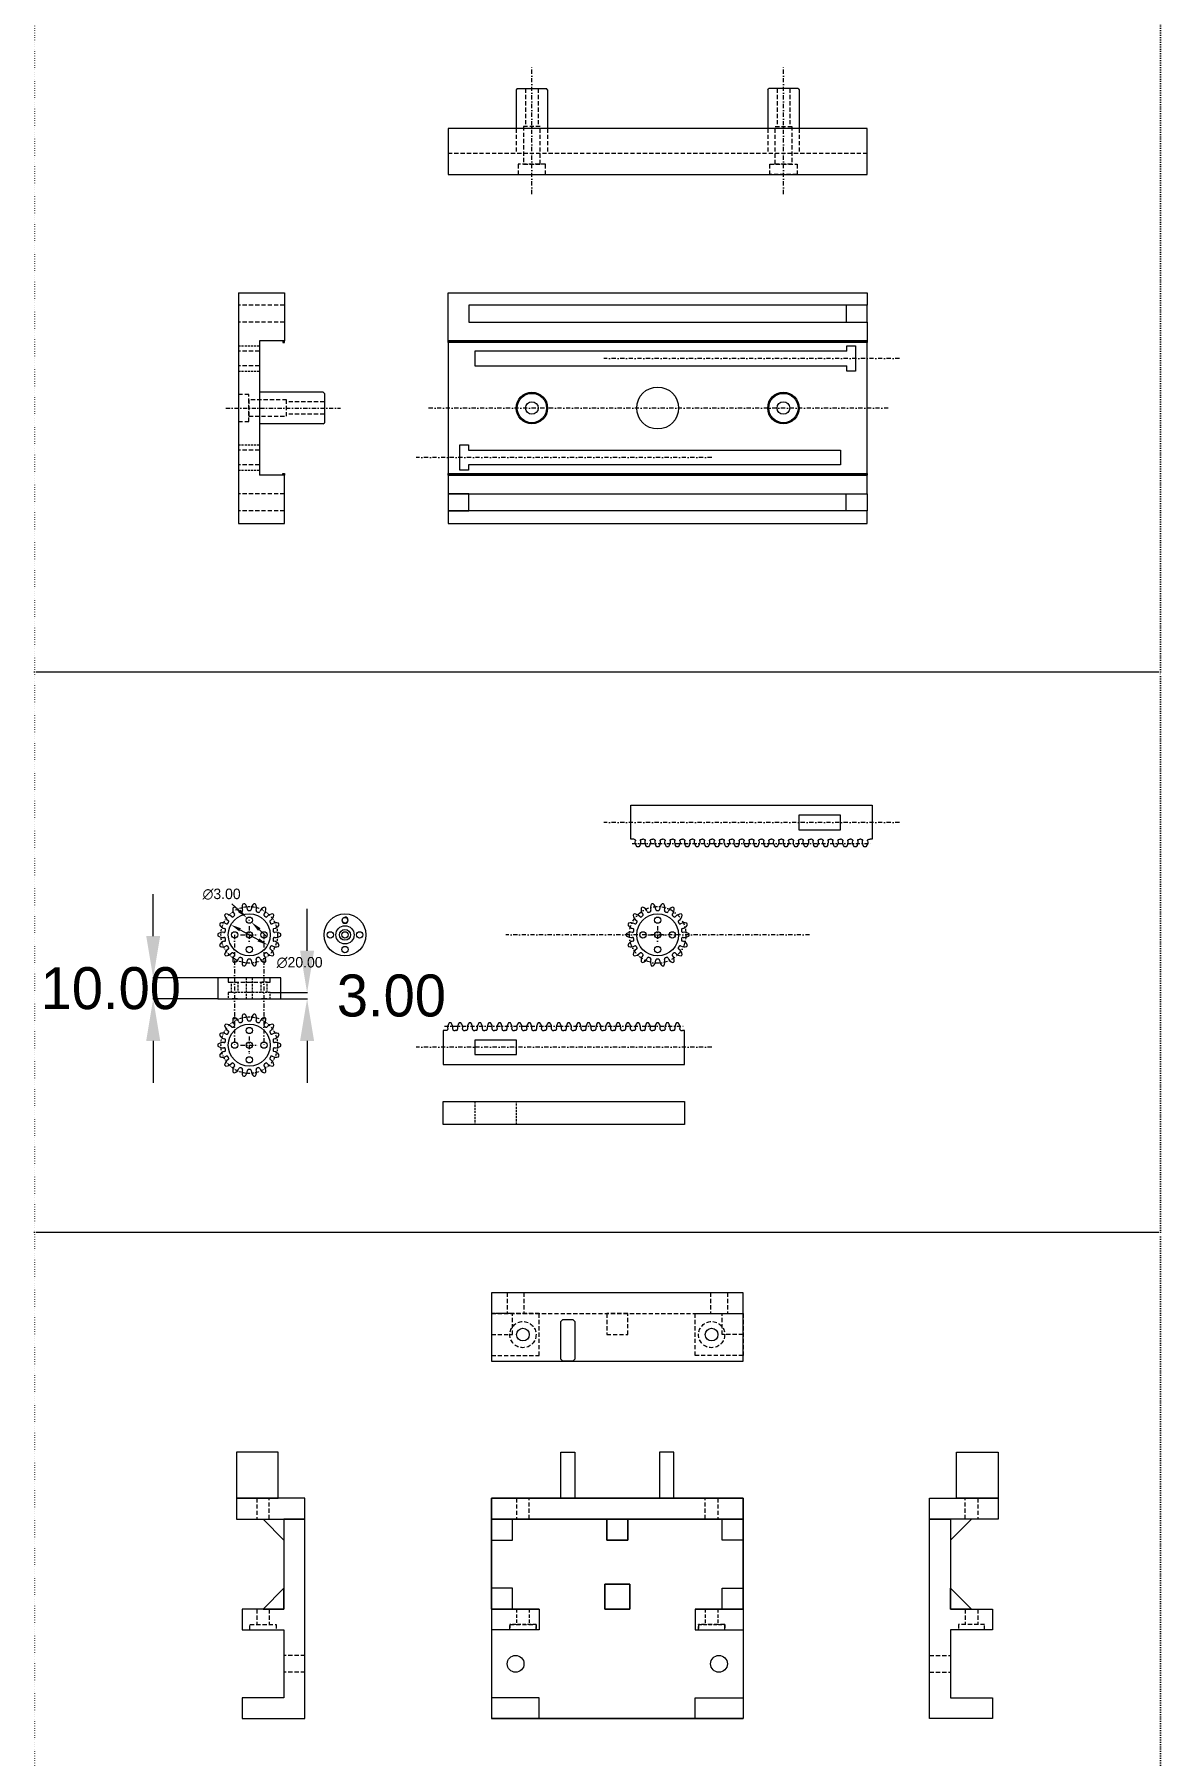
# Model space of a CAD drawing. Header units: millimetres. Extents: x -299 to 2153, y -1673 to 1111.
# Drawn here: x 1616 to 2153, y -442 to 379 of the extents above; entities that cross this region are included whole.
import ezdxf

# ---------------------------------------------------------------- set-up
doc = ezdxf.new("R2010")
doc.units = ezdxf.units.MM
doc.header["$MEASUREMENT"] = 0
for name, pattern in [('DASHDOT', [0.4, 0.2, -0.1, 0, -0.1]), ('DASHED', [0.3, 0.2, -0.1]), ('DOT', [0.1, 0, -0.1])]:
    doc.linetypes.add(name, pattern=pattern)
doc.layers.get('0').update_dxf_attribs({"linetype": 'CONTINUOUS'})
doc.layers.get('Defpoints').update_dxf_attribs({"linetype": 'CONTINUOUS'})
doc.dimstyles.new('ISO-25', dxfattribs={"dimtxt": 2.5, "dimasz": 2.5, "dimexe": 1.25, "dimexo": 0.625, "dimtad": 1, "dimdsep": 46, "dimtxsty": 'Standard', "dimcen": 2.5, "dimadec": 0, "dimazin": 0, "dimtfac": 1, "dimtmove": 0, "dimatfit": 3, "dimfxl": 1, "dimarcsym": 0})

# ---------------------------------------------------------------- blocks, each defined once
blk = doc.blocks.new('*U25')
at = {"color": 4, "linetype": 'ByBlock', "lineweight": 5}
for centre, radius, start, end in [((2.36, -0.5), 3.61, 140.42127, 189.59218), ((0, -13.2), 15, 88.38388, 91.61612), ((-2.36, -0.5), 3.61, 350.40782, 39.57873), ((-1.75, -1.2), 0.558, 278.29483, 9.59218), ((1.75, -1.2), 0.558, 170.40782, 261.70517)]:
    blk.add_arc(centre, radius, start, end, dxfattribs=at)
for points in [[(-1.67, -1.75), (-1.9, -1.78), (-2.13, -1.8), (-2.36, -1.8)], [(1.67, -1.75), (1.9, -1.78), (2.13, -1.8), (2.36, -1.8)]]:
    blk.add_open_spline(points, degree=3, dxfattribs=at)
blk = doc.blocks.new('*U26')
at = {"color": 0, "linetype": 'ByBlock', "lineweight": -2, "transparency": 16777216}
for p in [(0, 0), (4.7124, 0), (9.4248, 0), (14.1372, 0), (18.8496, 0), (23.562, 0), (28.2744, 0), (32.9868, 0), (37.6992, 0), (42.4116, 0), (47.124, 0), (51.8364, 0), (56.5488, 0), (61.2612, 0), (65.9736, 0), (70.686, 0), (75.3984, 0), (80.1108, 0), (84.8232, 0), (89.5356, 0), (94.248, 0), (98.9604, 0), (103.6728, 0), (108.3852, 0)]:
    blk.add_blockref('*U25', p, dxfattribs=at)
blk = doc.blocks.new('*U27')
at = {"linetype": 'ByBlock', "lineweight": 5}
for points in [[(1.72, 1.67), (1.72, 1.73), (1.73, 1.79), (1.74, 1.85), (1.75, 1.92), (1.76, 1.98), (1.78, 2.04), (1.79, 2.1), (1.8, 2.16), (1.81, 2.22), (1.82, 2.29), (1.83, 2.35)], [(1.83, -2.35), (1.82, -2.29), (1.81, -2.22), (1.8, -2.16), (1.79, -2.1), (1.78, -2.04), (1.76, -1.98), (1.75, -1.92), (1.74, -1.85), (1.73, -1.79), (1.72, -1.73), (1.72, -1.67)]]:
    blk.add_lwpolyline(points, dxfattribs=at)
for centre, radius, start, end in [((0.47, -2.36), 3.61, 80.40782, 129.57873), ((13.17, 0), 15, 178.38388, 181.61612), ((1.16, 1.75), 0.558, 260.40782, 351.70517), ((0.47, 2.36), 3.61, 230.42127, 279.59218), ((1.16, -1.75), 0.558, 8.29483, 99.59218)]:
    blk.add_arc(centre, radius, start, end, dxfattribs=at)
blk = doc.blocks.new('*U28')
at = {"color": 0, "linetype": 'ByBlock', "lineweight": -2, "transparency": 16777216}
for p, rotation in [((-179.24, 79.62), 299.9999999999995), ((-174.94, 81.19), 279.9999999999995), ((-170.37, 81.19), 259.9999999999995), ((-166.08, 79.62), 239.9999999999996), ((-185.03, 72.73), 339.9999999999994), ((-182.74, 76.69), 319.9999999999995), ((-162.57, 76.69), 219.9999999999997), ((-160.29, 72.73), 199.9999999999997), ((-185.03, 63.72), 19.99999999999995), ((-160.29, 63.72), 159.9999999999997), ((-159.49, 68.22), 180), ((-182.74, 59.76), 39.99999999999991), ((-179.24, 56.82), 59.99999999999987), ((-174.94, 55.26), 79.99999999999984), ((-170.37, 55.26), 99.9999999999998), ((-166.08, 56.82), 119.9999999999998), ((-162.57, 59.76), 139.9999999999998)]:
    blk.add_blockref('*U27', p, dxfattribs=dict(at, rotation=rotation))
blk.add_blockref('*U27', (-185.82, 68.22), dxfattribs=at)
blk = doc.blocks.new('*U29')
at = {"color": 4, "linetype": 'ByBlock', "lineweight": 5}
for centre, radius, start, end in [((2.36, -0.5), 3.61, 140.42127, 189.59218), ((0, -13.2), 15, 88.38388, 91.61612), ((-2.36, -0.5), 3.61, 350.40782, 39.57873), ((-1.75, -1.2), 0.558, 278.29483, 9.59218), ((1.75, -1.2), 0.558, 170.40782, 261.70517)]:
    blk.add_arc(centre, radius, start, end, dxfattribs=at)
for points in [[(-1.67, -1.75), (-1.9, -1.78), (-2.13, -1.8), (-2.36, -1.8)], [(1.67, -1.75), (1.9, -1.78), (2.13, -1.8), (2.36, -1.8)]]:
    blk.add_open_spline(points, degree=3, dxfattribs=at)
blk = doc.blocks.new('*U30')
at = {"color": 0, "linetype": 'ByBlock', "lineweight": -2, "transparency": 16777216}
for p in [(0, 0), (4.7124, 0), (9.4248, 0), (14.1372, 0), (18.8496, 0), (23.562, 0), (28.2744, 0), (32.9868, 0), (37.6992, 0), (42.4116, 0), (47.124, 0), (51.8364, 0), (56.5488, 0), (61.2612, 0), (65.9736, 0), (70.686, 0), (75.3984, 0), (80.1108, 0), (84.8232, 0), (89.5356, 0), (94.248, 0), (98.9604, 0), (103.6728, 0), (108.3852, 0)]:
    blk.add_blockref('*U29', p, dxfattribs=at)
blk = doc.blocks.new('*D33')
at = {"color": 5, "linetype": 'ByBlock', "lineweight": 5, "transparency": 16777216}
blk.add_line((1713.76, -48.36), (1722.52, -53.19), dxfattribs=at)
at = {"color": 5, "linetype": 'ByBlock', "transparency": 16777216}
for points in [[(1714.16, -47.63), (1713.35, -49.09), (1709.38, -45.95)], [(1722.92, -52.46), (1722.11, -53.92), (1726.9, -55.6)]]:
    blk.add_solid(points, dxfattribs=at)
at = {"layer": 'Defpoints', "color": 0, "linetype": 'ByBlock', "transparency": 16777216}
for p in [(1709.38, -45.95), (1726.9, -55.6)]:
    blk.add_point(p, dxfattribs=at)
at = {"color": 5, "linetype": 'ByBlock', "lineweight": 5, "transparency": 16777216, "insert": (1742.14, -63.99), "char_height": 5, "attachment_point": 5}
blk.add_mtext('\\A1;∅20.00', dxfattribs=at)
blk = doc.blocks.new('*D34')
at = {"color": 5, "linetype": 'ByBlock', "lineweight": 5, "transparency": 16777216}
for p, q in [((1713.39, -39.33), (1709.74, -35.91)), ((1718.05, -43.77), (1718.23, -43.77)), ((1718.14, -43.86), (1718.14, -43.68)), ((1722.88, -48.22), (1726.53, -51.64))]:
    blk.add_line(p, q, dxfattribs=at)
at = {"color": 5, "linetype": 'ByBlock', "transparency": 16777216}
for points in [[(1713.96, -38.72), (1712.82, -39.94), (1717.04, -42.75)], [(1723.45, -47.61), (1722.31, -48.83), (1719.23, -44.8)]]:
    blk.add_solid(points, dxfattribs=at)
at = {"layer": 'Defpoints', "color": 0, "linetype": 'ByBlock', "transparency": 16777216}
for p in [(1717.04, -42.75), (1719.23, -44.8)]:
    blk.add_point(p, dxfattribs=at)
at = {"color": 5, "linetype": 'ByBlock', "lineweight": 5, "transparency": 16777216, "insert": (1704.92, -31.39), "char_height": 5, "attachment_point": 5}
blk.add_mtext('\\A1;∅3.00', dxfattribs=at)
blk = doc.blocks.new('*U31')
at = {"linetype": 'ByBlock', "lineweight": 5}
for points in [[(1.72, 1.67), (1.72, 1.73), (1.73, 1.79), (1.74, 1.85), (1.75, 1.92), (1.76, 1.98), (1.78, 2.04), (1.79, 2.1), (1.8, 2.16), (1.81, 2.22), (1.82, 2.29), (1.83, 2.35)], [(1.83, -2.35), (1.82, -2.29), (1.81, -2.22), (1.8, -2.16), (1.79, -2.1), (1.78, -2.04), (1.76, -1.98), (1.75, -1.92), (1.74, -1.85), (1.73, -1.79), (1.72, -1.73), (1.72, -1.67)]]:
    blk.add_lwpolyline(points, dxfattribs=at)
for centre, radius, start, end in [((0.47, -2.36), 3.61, 80.40782, 129.57873), ((13.17, 0), 15, 178.38388, 181.61612), ((1.16, 1.75), 0.558, 260.40782, 351.70517), ((0.47, 2.36), 3.61, 230.42127, 279.59218), ((1.16, -1.75), 0.558, 8.29483, 99.59218)]:
    blk.add_arc(centre, radius, start, end, dxfattribs=at)
blk = doc.blocks.new('*U32')
at = {"color": 0, "linetype": 'ByBlock', "lineweight": -2, "transparency": 16777216}
for p, rotation in [((-179.24, 79.62), 299.9999999999995), ((-174.94, 81.19), 279.9999999999995), ((-170.37, 81.19), 259.9999999999995), ((-166.08, 79.62), 239.9999999999996), ((-185.03, 72.73), 339.9999999999994), ((-182.74, 76.69), 319.9999999999995), ((-162.57, 76.69), 219.9999999999997), ((-160.29, 72.73), 199.9999999999997), ((-185.03, 63.72), 19.99999999999995), ((-160.29, 63.72), 159.9999999999997), ((-159.49, 68.22), 180), ((-182.74, 59.76), 39.99999999999991), ((-179.24, 56.82), 59.99999999999987), ((-174.94, 55.26), 79.99999999999984), ((-170.37, 55.26), 99.9999999999998), ((-166.08, 56.82), 119.9999999999998), ((-162.57, 59.76), 139.9999999999998)]:
    blk.add_blockref('*U31', p, dxfattribs=dict(at, rotation=rotation))
blk.add_blockref('*U31', (-185.82, 68.22), dxfattribs=at)
blk = doc.blocks.new('*D40')
at = {"color": 5, "linetype": 'ByBlock', "lineweight": 5, "transparency": 16777216}
for p, q in [((1672.3, -51.33), (1672.3, -31.33)), ((1703.07, -71.33), (1672.12, -71.33)), ((1703.07, -81.33), (1672.12, -81.33)), ((1672.3, -101.33), (1672.3, -121.33))]:
    blk.add_line(p, q, dxfattribs=at)
at = {"color": 5, "linetype": 'ByBlock', "transparency": 16777216}
for points in [[(1668.96, -51.33), (1675.63, -51.33), (1672.3, -71.33)], [(1668.96, -101.33), (1675.63, -101.33), (1672.3, -81.33)]]:
    blk.add_solid(points, dxfattribs=at)
at = {"layer": 'Defpoints', "color": 0, "linetype": 'ByBlock', "transparency": 16777216}
for p in [(1703.14, -71.33), (1672.3, -81.33), (1703.14, -81.33)]:
    blk.add_point(p, dxfattribs=at)
at = {"color": 5, "linetype": 'ByBlock', "lineweight": 5, "transparency": 16777216, "insert": (1652.07, -76.33), "char_height": 20, "attachment_point": 5}
blk.add_mtext('\\A1;10.00', dxfattribs=at)
blk = doc.blocks.new('*D41')
at = {"color": 5, "linetype": 'ByBlock', "lineweight": 5, "transparency": 16777216}
for p, q in [((1745.71, -58.33), (1745.71, -38.33)), ((1728.2, -78.33), (1745.89, -78.33)), ((1728.2, -81.33), (1745.89, -81.33)), ((1745.71, -101.33), (1745.71, -121.33))]:
    blk.add_line(p, q, dxfattribs=at)
at = {"color": 5, "linetype": 'ByBlock', "transparency": 16777216}
for points in [[(1742.37, -58.33), (1749.04, -58.33), (1745.71, -78.33)], [(1742.37, -101.33), (1749.04, -101.33), (1745.71, -81.33)]]:
    blk.add_solid(points, dxfattribs=at)
at = {"layer": 'Defpoints', "color": 0, "linetype": 'ByBlock', "transparency": 16777216}
for p in [(1728.14, -78.33), (1728.14, -81.33), (1745.71, -81.33)]:
    blk.add_point(p, dxfattribs=at)
at = {"color": 5, "linetype": 'ByBlock', "lineweight": 5, "transparency": 16777216, "insert": (1785.93, -79.83), "char_height": 20, "attachment_point": 5}
blk.add_mtext('\\A1;3.00', dxfattribs=at)

msp = doc.modelspace()

# ---------------------------------------------------------------- linework, layer by layer
at = {"color": 1, "linetype": 'DASHDOT', "lineweight": 5, "ltscale": 10}
for p, q in [((1852.93354, 302.4881), (1852.93354, 363.09624)), ((1972.93354, 302.4881), (1972.93354, 363.09624)), ((2028.24693, 224.06551), (1887.23137, 224.06551)), ((1706.98601, 200.46551), (1761.64662, 200.46551)), ((2022.93354, 200.46558), (1802.93354, 200.46558)), ((1938.71133, 176.86564), (1797.69577, 176.86564)), ((2028.24693, 2.82621), (1887.23137, 2.82621)), ((1900.85182, -7.27373), (2014.59509, -7.27373)), ((1718.13638, -46.62688), (1718.13638, -54.92058)), ((1912.93354, -46.62688), (1912.93354, -54.92058)), ((1711.13638, -50.77373), (1711.13638, -103.37716)), ((1713.98953, -50.77373), (1722.28323, -50.77373)), ((1725.13638, -50.77373), (1725.13638, -103.37716)), ((1985.40535, -50.77373), (1840.46173, -50.77373)), ((1908.78669, -50.77373), (1917.08039, -50.77373)), ((1811.31622, -94.27373), (1925.05949, -94.27373)), ((1713.98953, -103.37716), (1722.28323, -103.37716)), ((1718.13638, -99.23031), (1718.13638, -107.52401)), ((1938.71133, -104.37366), (1797.69577, -104.37366))]:
    msp.add_line(p, q, dxfattribs=at)
at = {"color": 2, "lineweight": 5, "ltscale": 5}
for p, q in [((1845.93354, 352.76283), (1845.43354, 352.26283)), ((1845.43354, 352.26283), (1845.43354, 350.76283)), ((1845.93354, 352.76283), (1859.93354, 352.76283)), ((1860.43354, 352.26283), (1859.93354, 352.76283)), ((1860.43354, 352.26283), (1860.43354, 350.76283)), ((1965.43354, 352.26283), (1965.93354, 352.76283)), ((1965.43354, 352.26283), (1965.43354, 350.76283)), ((1979.93354, 352.76283), (1965.93354, 352.76283)), ((1979.93354, 352.76283), (1980.43354, 352.26283)), ((1980.43354, 352.26283), (1980.43354, 350.76283)), ((1753.93354, 207.46551), (1753.93354, 193.46551))]:
    msp.add_line(p, q, dxfattribs=at)
at = {"color": 2, "linetype": 'ByBlock', "lineweight": 5}
for p, q in [((1845.43354, 350.76283), (1845.43354, 333.76283)), ((1860.43354, 350.76283), (1860.43354, 333.76283)), ((1965.43354, 350.76283), (1965.43354, 333.76283)), ((1980.43354, 350.76283), (1980.43354, 333.76283)), ((1712.93354, 255.46551), (1712.93354, 145.46551)), ((1712.93354, 255.46551), (1734.93354, 255.46551)), ((1734.93354, 255.46551), (1734.93354, 232.46551)), ((1734.93354, 232.46551), (1722.93354, 232.46551)), ((1722.93354, 232.46551), (1722.93354, 168.46551)), ((1753.43354, 207.96551), (1722.93354, 207.96551)), ((1753.43354, 192.96551), (1722.93354, 192.96551)), ((1734.93354, 168.46551), (1722.93354, 168.46551)), ((1734.93354, 145.46551), (1734.93354, 168.46551)), ((1712.93354, 145.46551), (1734.93354, 145.46551))]:
    msp.add_line(p, q, dxfattribs=at)
at = {"color": 2, "linetype": 'DASHED', "lineweight": 5, "ltscale": 10}
for p, q in [((1849.93354, 352.76283), (1849.93354, 334.76283)), ((1855.93354, 352.76283), (1855.93354, 334.76283)), ((1969.93354, 352.76283), (1969.93354, 334.76283)), ((1975.93354, 352.76283), (1975.93354, 334.76283)), ((1845.43354, 333.76283), (1845.43354, 321.76283)), ((1860.43354, 333.76283), (1860.43354, 321.76283)), ((1965.43354, 333.76283), (1965.43354, 321.76283)), ((1980.43354, 333.76283), (1980.43354, 321.76283)), ((1734.93354, 249.46551), (1712.93354, 249.46551)), ((1734.93354, 241.46551), (1712.93354, 241.46551)), ((1722.93354, 227.56551), (1712.93354, 227.56551)), ((1722.93354, 220.56551), (1712.93354, 220.56551)), ((1753.93354, 203.46551), (1735.93354, 203.46551)), ((1753.93354, 197.46551), (1735.93354, 197.46551)), ((1722.93354, 180.36564), (1712.93354, 180.36564)), ((1722.93354, 173.36564), (1712.93354, 173.36564)), ((1734.93354, 159.46564), (1712.93354, 159.46564)), ((1734.93354, 151.46564), (1712.93354, 151.46564))]:
    msp.add_line(p, q, dxfattribs=at)
at = {"color": 52, "linetype": 'DASHED', "lineweight": 5, "ltscale": 5}
for p, q in [((1712.93354, 230.11551), (1722.93354, 230.11551)), ((1712.93354, 218.01551), (1722.93354, 218.01551)), ((1712.93354, 182.91564), (1722.93354, 182.91564)), ((1712.93354, 170.81564), (1722.93354, 170.81564))]:
    msp.add_line(p, q, dxfattribs=at)
at = {"color": 2, "linetype": 'DASHED', "lineweight": 5, "ltscale": 5}
for p, q in [((1752.93354, 207.96551), (1751.93354, 207.96551)), ((1752.93354, 192.96551), (1751.93354, 192.96551))]:
    msp.add_line(p, q, dxfattribs=at)
at = {"color": 2, "linetype": 'ByBlock', "lineweight": 5, "ltscale": 5}
for p, q in [((1753.43354, 207.96551), (1753.93354, 207.46551)), ((1753.43354, 192.96551), (1753.93354, 193.46551))]:
    msp.add_line(p, q, dxfattribs=at)
at = {"color": 4, "linetype": 'ByBlock', "lineweight": 5}
for p, q in [((1900.20134, -4.72379), (1900.20134, 10.27621)), ((1811.61694, -96.37366), (1810.66574, -96.37366)), ((1810.66574, -96.37366), (1810.66574, -111.37366))]:
    msp.add_line(p, q, dxfattribs=at)
at = {"color": 7, "linetype": 'DASHED', "lineweight": 5, "ltscale": 10}
for p, q in [((1841.17611, -221.40722), (1841.17611, -231.40722)), ((1849.17611, -221.40722), (1849.17611, -231.40722)), ((1938.17611, -221.40722), (1938.17611, -231.40722)), ((1946.17611, -221.40722), (1946.17611, -231.40722)), ((1833.67611, -231.40722), (1953.67611, -231.40722)), ((1721.69124, -372.40217), (1721.69124, -379.60217)), ((1727.69124, -372.40217), (1727.69124, -379.60217)), ((2059.66098, -372.40217), (2059.66098, -379.60217)), ((2065.66098, -372.40217), (2065.66098, -379.60217)), ((1744.69124, -394.40217), (1734.69124, -394.40217)), ((2042.66098, -394.40217), (2052.66098, -394.40217)), ((1744.69124, -402.40217), (1734.69124, -402.40217)), ((2042.66098, -402.40217), (2052.66098, -402.40217))]:
    msp.add_line(p, q, dxfattribs=at)
at = {"color": 7, "linetype": 'ByBlock', "lineweight": 5}
for p, q in [((1724.69124, -329.40217), (1734.69124, -329.40217)), ((1734.69124, -339.40217), (1724.69124, -329.40217)), ((1734.69124, -329.40217), (1734.69124, -339.40217)), ((2062.66098, -329.40217), (2052.66098, -329.40217)), ((2052.66098, -329.40217), (2052.66098, -339.40217)), ((2052.66098, -339.40217), (2062.66098, -329.40217)), ((1734.69124, -362.40217), (1724.69124, -372.40217)), ((1734.69124, -372.40217), (1734.69124, -362.40217)), ((2052.66098, -372.40217), (2052.66098, -362.40217)), ((2052.66098, -362.40217), (2062.66098, -372.40217)), ((1724.69124, -372.40217), (1734.69124, -372.40217)), ((1856.47611, -372.40217), (1840.67611, -372.40217)), ((1930.87611, -372.40217), (1946.67611, -372.40217)), ((2062.66098, -372.40217), (2052.66098, -372.40217))]:
    msp.add_line(p, q, dxfattribs=at)
at = {"linetype": 'ByBlock', "lineweight": 5}
for p, q in [((1940.67611, -329.40217), (1840.67611, -329.40217)), ((1846.67611, -329.40217), (1946.67611, -329.40217)), ((1833.67611, -372.40217), (1833.67611, -424.40217)), ((1833.67611, -372.40217), (1833.67611, -424.40217)), ((1953.67611, -372.40217), (1953.67611, -424.40217)), ((1953.67611, -372.40217), (1953.67611, -424.40217)), ((1856.47611, -382.20217), (1833.67611, -382.20217)), ((1856.47611, -382.20217), (1833.67611, -382.20217)), ((1930.87611, -382.20217), (1953.67611, -382.20217)), ((1930.87611, -382.20217), (1953.67611, -382.20217)), ((1833.67611, -424.40217), (1953.67611, -424.40217)), ((1953.67611, -424.40217), (1833.67611, -424.40217))]:
    msp.add_line(p, q, dxfattribs=at)
at = {"color": 7, "linetype": 'DASHED', "lineweight": 5, "ltscale": 8}
for p, q in [((1845.67611, -372.40217), (1845.67611, -379.60217)), ((1845.67611, -372.40217), (1845.67611, -379.60217)), ((1851.67611, -372.40217), (1851.67611, -379.60217)), ((1851.67611, -372.40217), (1851.67611, -379.60217)), ((1935.67611, -372.40217), (1935.67611, -379.60217)), ((1935.67611, -372.40217), (1935.67611, -379.60217)), ((1941.67611, -372.40217), (1941.67611, -379.60217)), ((1941.67611, -372.40217), (1941.67611, -379.60217))]:
    msp.add_line(p, q, dxfattribs=at)
at = {"color": 253, "linetype": 'DOT', "lineweight": 5, "ltscale": 10}
for points in [[(2152.84411, 420.0654), (1615.63395, 420.0654), (1615.63395, 74.66483), (2152.84411, 74.66483)], [(2152.84411, 74.66483), (1615.63395, 74.66483), (1615.63395, -192.62413), (2152.84411, -192.62413)], [(2152.84411, -192.62413), (1615.63395, -192.62413), (1615.63395, -459.91309), (2152.84411, -459.91309)]]:
    msp.add_lwpolyline(points, close=True, dxfattribs=at)
at = {"color": 2, "linetype": 'ByBlock', "lineweight": 5}
for points in [[(2012.93354, 333.76283), (1812.93354, 333.76283), (1812.93354, 311.76283), (2012.93354, 311.76283)], [(1734.93354, 232.46551), (1734.13354, 232.46551), (1734.13354, 231.66551), (1734.93354, 231.66551)], [(2012.93354, 232.46558), (1812.93354, 232.46558), (1812.93354, 168.46558), (2012.93354, 168.46558)], [(2012.93354, 231.66558), (1812.93354, 231.66558), (1812.93354, 232.46558), (2012.93354, 232.46558)], [(1734.93354, 168.46551), (1734.13354, 168.46551), (1734.13354, 169.26551), (1734.93354, 169.26551)], [(2012.93354, 168.46558), (1812.93354, 168.46558), (1812.93354, 169.26558), (2012.93354, 169.26558)], [(2012.93354, 168.46558), (1812.93354, 168.46558), (1812.93354, 159.46564), (2012.93354, 159.46564)], [(1812.93354, 151.46564), (1822.93354, 151.46564), (1822.93354, 159.46564), (1812.93354, 159.46564)], [(2012.93354, 151.46564), (2002.93354, 151.46564), (2002.93354, 159.46564), (2012.93354, 159.46564)], [(2012.93354, 151.46564), (1812.93354, 151.46564), (1812.93354, 145.46564), (2012.93354, 145.46564)]]:
    msp.add_lwpolyline(points, close=True, dxfattribs=at)
at = {"color": 2, "linetype": 'DASHED', "lineweight": 5, "ltscale": 10}
for points in [[(1856.88354, 334.76283), (1848.98354, 334.76283), (1848.98354, 316.76283), (1856.88354, 316.76283)], [(1968.98354, 334.76283), (1976.88354, 334.76283), (1976.88354, 316.76283), (1968.98354, 316.76283)], [(2012.93354, 321.76283), (1812.93354, 321.76283), (1812.93354, 311.76283), (2012.93354, 311.76283)], [(1859.43354, 316.76283), (1846.43354, 316.76283), (1846.43354, 311.76283), (1859.43354, 311.76283)], [(1966.43354, 316.76283), (1979.43354, 316.76283), (1979.43354, 311.76283), (1966.43354, 311.76283)], [(1717.93354, 193.96551), (1717.93354, 206.96551), (1712.93354, 206.96551), (1712.93354, 193.96551)], [(1735.93354, 196.51551), (1735.93354, 204.41551), (1717.93354, 204.41551), (1717.93354, 196.51551)]]:
    msp.add_lwpolyline(points, close=True, dxfattribs=at)
at = {"color": 2, "linetype": 'ByBlock', "lineweight": 5}
for points in [[(1812.93354, 249.46551), (1812.93354, 255.46551), (2012.93354, 255.46551), (2012.93354, 249.46551), (1822.93354, 249.46551)], [(1812.93354, 241.46551), (1812.93354, 249.46551)], [(1822.93354, 249.46551), (1822.93354, 241.46551)], [(2012.93354, 241.46551), (2012.93354, 249.46551), (2002.93354, 249.46551), (2002.93354, 241.46551)], [(1822.93354, 241.46551), (2012.93354, 241.46551), (2012.93354, 232.46558), (1812.93354, 232.46558), (1812.93354, 241.46551)], [(2003.15134, 227.56551), (2003.15134, 230.11551), (2007.25134, 230.11551), (2007.25134, 218.01551), (2003.15134, 218.01551), (2003.15134, 220.56551)], [(2003.15134, 227.56551), (1825.66574, 227.56551), (1825.66574, 220.56551), (2003.15134, 220.56551)], [(1822.71574, 173.36564), (1822.71574, 170.81564), (1818.61574, 170.81564), (1818.61574, 182.91564), (1822.71574, 182.91564), (1822.71574, 180.36564)], [(1822.71574, 180.36564), (2000.20134, 180.36564), (2000.20134, 173.36564), (1822.71574, 173.36564)]]:
    msp.add_lwpolyline(points, dxfattribs=at)
at = {"color": 4, "linetype": 'ByBlock', "lineweight": 5}
for points in [[(1901.15254, -5.17379), (1900.20134, -5.17379), (1900.20134, 11.07621), (2015.20134, 11.07621), (2015.20134, -5.17379), (2014.25014, -5.17379)], [(1908.65436, -40.02344), (1908.71258, -40.00044), (1908.77094, -39.97776), (1908.82942, -39.9554), (1908.88802, -39.93335), (1908.94674, -39.91161), (1909.00558, -39.8902), (1909.06453, -39.8691), (1909.12359, -39.84832), (1909.18277, -39.82787), (1909.24205, -39.80773), (1909.30143, -39.78792)], [(1912.58924, -39.20819), (1912.65182, -39.2065), (1912.71441, -39.20514), (1912.77701, -39.20413), (1912.83962, -39.20345), (1912.90223, -39.20311), (1912.96485, -39.20311), (1913.02746, -39.20345), (1913.09007, -39.20413), (1913.15267, -39.20514), (1913.21526, -39.2065), (1913.27784, -39.20819)], [(1916.56565, -39.78792), (1916.62503, -39.80773), (1916.68431, -39.82787), (1916.74349, -39.84832), (1916.80255, -39.8691), (1916.8615, -39.8902), (1916.92034, -39.91161), (1916.97906, -39.93335), (1917.03766, -39.9554), (1917.09614, -39.97776), (1917.1545, -40.00044), (1917.21272, -40.02344)], [(1901.48393, -49.10446), (1901.49313, -49.04254), (1901.50266, -48.98066), (1901.51253, -48.91884), (1901.52273, -48.85706), (1901.53327, -48.79534), (1901.54415, -48.73368), (1901.55535, -48.67208), (1901.56689, -48.61054), (1901.57876, -48.54906), (1901.59097, -48.48766), (1901.6035, -48.42632)], [(1902.74534, -45.28913), (1902.77517, -45.23409), (1902.80529, -45.17921), (1902.83571, -45.12448), (1902.86643, -45.06993), (1902.89744, -45.01553), (1902.92875, -44.96131), (1902.96035, -44.90725), (1902.99224, -44.85337), (1903.02442, -44.79966), (1903.05689, -44.74613), (1903.08965, -44.69279)], [(1905.23561, -42.13533), (1905.28246, -42.0938), (1905.32954, -42.05253), (1905.37684, -42.01151), (1905.42436, -41.97075), (1905.47211, -41.93025), (1905.52008, -41.89), (1905.56826, -41.85001), (1905.61665, -41.81029), (1905.66526, -41.77082), (1905.71408, -41.73163), (1905.76311, -41.6927)], [(1920.10397, -41.6927), (1920.153, -41.73163), (1920.20182, -41.77082), (1920.25043, -41.81029), (1920.29882, -41.85001), (1920.347, -41.89), (1920.39497, -41.93025), (1920.44272, -41.97075), (1920.49024, -42.01151), (1920.53754, -42.05253), (1920.58462, -42.0938), (1920.63147, -42.13533)], [(1922.77744, -44.69279), (1922.81019, -44.74613), (1922.84266, -44.79966), (1922.87484, -44.85337), (1922.90673, -44.90725), (1922.93833, -44.96131), (1922.96964, -45.01553), (1923.00065, -45.06993), (1923.03137, -45.12448), (1923.06179, -45.17921), (1923.09191, -45.23409), (1923.12174, -45.28913)], [(1924.26358, -48.42632), (1924.27611, -48.48766), (1924.28832, -48.54906), (1924.30019, -48.61054), (1924.31173, -48.67208), (1924.32293, -48.73368), (1924.33381, -48.79534), (1924.34435, -48.85706), (1924.35455, -48.91884), (1924.36442, -48.98066), (1924.37396, -49.04254), (1924.38315, -49.10446)], [(1901.6035, -53.12113), (1901.59097, -53.0598), (1901.57876, -52.99839), (1901.56689, -52.93692), (1901.55535, -52.87538), (1901.54415, -52.81377), (1901.53327, -52.75211), (1901.52273, -52.69039), (1901.51253, -52.62862), (1901.50266, -52.56679), (1901.49313, -52.50491), (1901.48393, -52.44299)], [(1903.08965, -56.85467), (1903.05689, -56.80132), (1903.02442, -56.74779), (1902.99224, -56.69408), (1902.96035, -56.6402), (1902.92875, -56.58615), (1902.89744, -56.53192), (1902.86643, -56.47753), (1902.83571, -56.42297), (1902.80529, -56.36824), (1902.77517, -56.31336), (1902.74534, -56.25832)], [(1923.12174, -56.25832), (1923.09191, -56.31336), (1923.06179, -56.36824), (1923.03137, -56.42297), (1923.00065, -56.47753), (1922.96964, -56.53192), (1922.93833, -56.58615), (1922.90673, -56.6402), (1922.87484, -56.69408), (1922.84266, -56.74779), (1922.81019, -56.80132), (1922.77744, -56.85467)], [(1924.38315, -52.44299), (1924.37396, -52.50491), (1924.36442, -52.56679), (1924.35455, -52.62862), (1924.34435, -52.69039), (1924.33381, -52.75211), (1924.32293, -52.81377), (1924.31173, -52.87538), (1924.30019, -52.93692), (1924.28832, -52.99839), (1924.27611, -53.0598), (1924.26358, -53.12113)], [(1905.76311, -59.85475), (1905.71408, -59.81582), (1905.66526, -59.77663), (1905.61665, -59.73717), (1905.56826, -59.69744), (1905.52008, -59.65745), (1905.47211, -59.61721), (1905.42436, -59.5767), (1905.37684, -59.53594), (1905.32954, -59.49492), (1905.28246, -59.45365), (1905.23561, -59.41213)], [(1909.30143, -61.75953), (1909.24205, -61.73972), (1909.18277, -61.71958), (1909.12359, -61.69913), (1909.06453, -61.67835), (1909.00558, -61.65725), (1908.94674, -61.63584), (1908.88802, -61.61411), (1908.82942, -61.59206), (1908.77094, -61.56969), (1908.71258, -61.54701), (1908.65436, -61.52401)], [(1913.27784, -62.33926), (1913.21526, -62.34095), (1913.15267, -62.34231), (1913.09007, -62.34332), (1913.02746, -62.344), (1912.96485, -62.34434), (1912.90223, -62.34434), (1912.83962, -62.344), (1912.77701, -62.34332), (1912.71441, -62.34231), (1912.65182, -62.34095), (1912.58924, -62.33926)], [(1917.21272, -61.52401), (1917.1545, -61.54701), (1917.09614, -61.56969), (1917.03766, -61.59206), (1916.97906, -61.61411), (1916.92034, -61.63584), (1916.8615, -61.65725), (1916.80255, -61.67835), (1916.74349, -61.69913), (1916.68431, -61.71958), (1916.62503, -61.73972), (1916.56565, -61.75953)], [(1920.63147, -59.41213), (1920.58462, -59.45365), (1920.53754, -59.49492), (1920.49024, -59.53594), (1920.44272, -59.5767), (1920.39497, -59.61721), (1920.347, -59.65745), (1920.29882, -59.69744), (1920.25043, -59.73717), (1920.20182, -59.77663), (1920.153, -59.81582), (1920.10397, -59.85475)], [(1810.66574, -96.82366), (1810.66574, -112.62366), (1925.66574, -112.62366), (1925.66574, -96.37366), (1924.71454, -96.37366)]]:
    msp.add_lwpolyline(points, dxfattribs=at)
for points in [[(2000.20134, -0.62379), (2000.20134, 6.27621), (1980.20134, 6.27621), (1980.20134, -0.62379)], [(1825.66574, -100.92366), (1825.66574, -107.82366), (1845.66574, -107.82366), (1845.66574, -100.92366)], [(1810.66574, -130.21085), (1925.66574, -130.21085), (1925.66574, -141.21085), (1810.66574, -141.21085)]]:
    msp.add_lwpolyline(points, close=True, dxfattribs=at)
at = {"linetype": 'ByBlock', "lineweight": 5}
for points in [[(1733.13638, -71.33463), (1703.13638, -71.33463), (1703.13638, -81.33463), (1733.13638, -81.33463)], [(1872.47611, -254.08942), (1867.67611, -254.08942), (1866.67611, -253.08942), (1866.67611, -235.18942), (1867.67611, -234.18942), (1872.47611, -234.18942), (1873.47611, -235.18942), (1873.47611, -253.08942)], [(1873.47611, -319.40217), (1866.67611, -319.40217), (1866.67611, -297.40217), (1873.47611, -297.40217)], [(1913.87611, -319.40217), (1920.67611, -319.40217), (1920.67611, -297.40217), (1913.87611, -297.40217)], [(1833.67611, -319.40217), (1953.67611, -319.40217), (1953.67611, -329.40217), (1833.67611, -329.40217)], [(1953.67611, -319.40217), (1833.67611, -319.40217), (1833.67611, -329.40217), (1953.67611, -329.40217)]]:
    msp.add_lwpolyline(points, close=True, dxfattribs=at)
at = {"linetype": 'DASHED', "lineweight": 5, "ltscale": 10}
msp.add_lwpolyline([(1728.13638, -71.33463), (1708.13638, -71.33463), (1708.13638, -73.33463), (1728.13638, -73.33463)], close=True, dxfattribs=at)
at = {"linetype": 'DASHED', "lineweight": 5, "ltscale": 5}
for points in [[(1709.63638, -78.33463), (1709.63638, -73.33463), (1712.63638, -73.33463), (1712.63638, -78.33463)], [(1719.63638, -81.33463), (1719.63638, -71.33463), (1716.63638, -71.33463), (1716.63638, -81.33463)], [(1726.63638, -78.33463), (1726.63638, -73.33463), (1723.63638, -73.33463), (1723.63638, -78.33463)], [(1718.13638, -78.33463), (1708.13638, -78.33463), (1708.13638, -81.33463)], [(1712.53638, -81.33463), (1709.73638, -81.33463)], [(1728.13638, -81.33463), (1728.13638, -78.33463), (1718.13638, -78.33463)], [(1726.53638, -81.33463), (1723.73638, -81.33463)]]:
    msp.add_lwpolyline(points, dxfattribs=at)
at = {"color": 4, "linetype": 'DASHED', "lineweight": 5, "ltscale": 5}
for points in [[(1825.66574, -130.21085), (1825.66574, -141.21085)], [(1845.66574, -141.21085), (1845.66574, -130.21085)]]:
    msp.add_lwpolyline(points, dxfattribs=at)
at = {"color": 7, "linetype": 'ByBlock', "lineweight": 5}
for points in [[(1953.67611, -254.13942), (1953.67611, -221.40722), (1833.67611, -221.40722), (1833.67611, -254.13942)], [(1731.90904, -319.40217), (1731.90904, -297.51882), (1712.00904, -297.51882), (1712.00904, -319.40217)], [(2055.44318, -319.40217), (2055.44318, -297.51882), (2075.34318, -297.51882), (2075.34318, -319.40217)], [(1744.69124, -319.40217), (1711.95904, -319.40217), (1711.95904, -329.40217), (1744.69124, -329.40217)], [(2042.66098, -319.40217), (2075.39318, -319.40217), (2075.39318, -329.40217), (2042.66098, -329.40217)], [(1843.67611, -329.40217), (1833.67611, -329.40217), (1833.67611, -339.40217), (1843.67611, -339.40217)], [(1843.67611, -329.40217), (1833.67611, -329.40217), (1833.67611, -339.40217), (1843.67611, -339.40217)], [(1898.67611, -329.40217), (1888.67611, -329.40217), (1888.67611, -339.40217), (1898.67611, -339.40217)], [(1888.67611, -329.40217), (1898.67611, -329.40217), (1898.67611, -339.40217), (1888.67611, -339.40217)], [(1943.67611, -329.40217), (1953.67611, -329.40217), (1953.67611, -339.40217), (1943.67611, -339.40217)], [(1943.67611, -329.40217), (1953.67611, -329.40217), (1953.67611, -339.40217), (1943.67611, -339.40217)], [(1887.67611, -360.40217), (1899.67611, -360.40217), (1899.67611, -372.40217), (1887.67611, -372.40217)], [(1899.67611, -360.40217), (1887.67611, -360.40217), (1887.67611, -372.40217), (1899.67611, -372.40217)], [(1843.67611, -362.40217), (1833.67611, -362.40217), (1833.67611, -372.40217), (1843.67611, -372.40217)], [(1843.67611, -362.40217), (1833.67611, -362.40217), (1833.67611, -372.40217), (1843.67611, -372.40217)], [(1943.67611, -362.40217), (1953.67611, -362.40217), (1953.67611, -372.40217), (1943.67611, -372.40217)], [(1943.67611, -362.40217), (1953.67611, -362.40217), (1953.67611, -372.40217), (1943.67611, -372.40217)], [(1856.47611, -414.60217), (1833.67611, -414.60217), (1833.67611, -424.40217), (1856.47611, -424.40217)], [(1856.47611, -414.60217), (1833.67611, -414.60217), (1833.67611, -424.40217), (1856.47611, -424.40217)], [(1930.87611, -414.60217), (1953.67611, -414.60217), (1953.67611, -424.40217), (1930.87611, -424.40217)], [(1930.87611, -414.60217), (1953.67611, -414.60217), (1953.67611, -424.40217), (1930.87611, -424.40217)]]:
    msp.add_lwpolyline(points, close=True, dxfattribs=at)
at = {"color": 7, "linetype": 'DASHED', "lineweight": 5, "ltscale": 10}
for points in [[(1843.67611, -231.40722), (1833.67611, -231.40722), (1833.67611, -241.40722), (1843.67611, -241.40722)], [(1856.47611, -231.40722), (1833.67611, -231.40722), (1833.67611, -251.40722), (1856.47611, -251.40722)], [(1898.67611, -231.40722), (1888.67611, -231.40722), (1888.67611, -241.40722), (1898.67611, -241.40722)], [(1930.87611, -231.40722), (1953.67611, -231.40722), (1953.67611, -251.40722), (1930.87611, -251.40722)], [(1943.67611, -231.40722), (1953.67611, -231.40722), (1953.67611, -241.40722), (1943.67611, -241.40722)]]:
    msp.add_lwpolyline(points, close=True, dxfattribs=at)
for points in [[(1721.69124, -319.40217), (1721.69124, -329.40217)], [(1727.69124, -329.40217), (1727.69124, -319.40217)], [(2059.66098, -329.40217), (2059.66098, -319.40217)], [(2065.66098, -319.40217), (2065.66098, -329.40217)], [(1718.44124, -382.20217), (1718.44124, -379.60217), (1730.94124, -379.60217), (1730.94124, -382.20217)], [(1842.42611, -382.20217), (1842.42611, -379.60217), (1854.92611, -379.60217), (1854.92611, -382.20217)], [(1842.42611, -382.20217), (1842.42611, -379.60217), (1854.92611, -379.60217), (1854.92611, -382.20217)], [(1944.92611, -382.20217), (1944.92611, -379.60217), (1932.42611, -379.60217), (1932.42611, -382.20217)], [(1944.92611, -382.20217), (1944.92611, -379.60217), (1932.42611, -379.60217), (1932.42611, -382.20217)], [(2068.91098, -382.20217), (2068.91098, -379.60217), (2056.41098, -379.60217), (2056.41098, -382.20217)]]:
    msp.add_lwpolyline(points, dxfattribs=at)
at = {"linetype": 'DASHED', "lineweight": 5, "ltscale": 10}
for points in [[(1845.67611, -319.40217), (1845.67611, -329.40217)], [(1845.67611, -319.40217), (1845.67611, -329.40217)], [(1851.67611, -329.40217), (1851.67611, -319.40217)], [(1851.67611, -329.40217), (1851.67611, -319.40217)], [(1935.67611, -329.40217), (1935.67611, -319.40217)], [(1935.67611, -329.40217), (1935.67611, -319.40217)], [(1941.67611, -319.40217), (1941.67611, -329.40217)], [(1941.67611, -319.40217), (1941.67611, -329.40217)]]:
    msp.add_lwpolyline(points, dxfattribs=at)
at = {"color": 7, "linetype": 'ByBlock', "lineweight": 5}
for points in [[(1744.69124, -414.40217), (1744.69124, -329.40217), (1734.69124, -329.40217), (1734.69124, -372.40217)], [(2042.66098, -414.40217), (2042.66098, -329.40217), (2052.66098, -329.40217), (2052.66098, -372.40217)], [(1734.69124, -372.40217), (1714.69124, -372.40217), (1714.69124, -382.20217), (1734.69124, -382.20217), (1734.69124, -414.60217), (1714.69124, -414.60217), (1714.69124, -424.40217), (1744.69124, -424.40217), (1744.69124, -414.40217)], [(2052.66098, -372.40217), (2072.66098, -372.40217), (2072.66098, -382.20217), (2052.66098, -382.20217), (2052.66098, -414.60217), (2072.66098, -414.60217), (2072.66098, -424.40217), (2042.66098, -424.40217), (2042.66098, -414.40217)]]:
    msp.add_lwpolyline(points, dxfattribs=at)
at = {"linetype": 'ByBlock', "lineweight": 5}
for points in [[(1856.47611, -372.40217), (1833.67611, -372.40217), (1833.67611, -329.40217), (1953.67611, -329.40217), (1953.67611, -372.40217), (1930.87611, -372.40217)], [(1930.87611, -372.40217), (1953.67611, -372.40217), (1953.67611, -329.40217), (1833.67611, -329.40217), (1833.67611, -372.40217), (1856.47611, -372.40217)], [(1856.47611, -372.40217), (1856.47611, -382.20217)], [(1856.47611, -372.40217), (1856.47611, -382.20217)], [(1930.87611, -372.40217), (1930.87611, -382.20217)], [(1930.87611, -372.40217), (1930.87611, -382.20217)], [(1856.67611, -424.40217), (1930.67611, -424.40217)], [(1930.67611, -424.40217), (1856.67611, -424.40217)]]:
    msp.add_lwpolyline(points, dxfattribs=at)
at = {"color": 7, "linetype": 'DASHED', "lineweight": 5, "ltscale": 8}
for points in [[(1854.92611, -382.20217), (1854.92611, -379.60217), (1842.42611, -379.60217), (1842.42611, -382.20217)], [(1854.92611, -382.20217), (1854.92611, -379.60217), (1842.42611, -379.60217), (1842.42611, -382.20217)], [(1932.42611, -382.20217), (1932.42611, -379.60217), (1944.92611, -379.60217), (1944.92611, -382.20217)], [(1932.42611, -382.20217), (1932.42611, -379.60217), (1944.92611, -379.60217), (1944.92611, -382.20217)]]:
    msp.add_lwpolyline(points, dxfattribs=at)
at = {"color": 2, "linetype": 'ByBlock', "lineweight": 5}
for centre, radius in [((1852.93354, 200.46558), 7.5), ((1852.93354, 200.46558), 7), ((1912.93354, 200.46558), 10), ((1972.93354, 200.46558), 7.5), ((1972.93354, 200.46558), 7), ((1852.93354, 200.46558), 3), ((1972.93354, 200.46558), 3)]:
    msp.add_circle(centre, radius, dxfattribs=at)
at = {"color": 1, "linetype": 'DASHDOT', "lineweight": 5, "ltscale": 5}
for centre in [(1718.13638, -50.77373), (1718.13638, -103.37716)]:
    msp.add_circle(centre, 13.5, dxfattribs=at)
at = {"linetype": 'ByBlock', "lineweight": 5}
for centre, radius in [((1718.13638, -50.77373), 10), ((1763.78414, -50.77373), 10), ((1718.13638, -43.77373), 1.5), ((1763.78414, -50.77373), 4.35), ((1763.78414, -50.77373), 2.6), ((1763.78414, -43.77373), 1.35), ((1711.13638, -50.77373), 1.5), ((1718.13638, -50.77373), 1.5), ((1718.13638, -57.77373), 1.5), ((1725.13638, -50.77373), 1.5), ((1756.78414, -50.77373), 1.5), ((1763.78414, -50.77373), 1.5), ((1763.78414, -57.77373), 1.5), ((1770.78414, -50.77373), 1.5), ((1718.13638, -103.37716), 10), ((1718.13638, -96.37716), 1.5), ((1711.13638, -103.37716), 1.5), ((1718.13638, -103.37716), 1.5), ((1725.13638, -103.37716), 1.5), ((1718.13638, -110.37716), 1.5)]:
    msp.add_circle(centre, radius, dxfattribs=at)
at = {"color": 1, "linetype": 'DASHDOT', "lineweight": 5, "ltscale": 10}
msp.add_circle((1912.93354, -50.77373), 13.5, dxfattribs=at)
at = {"color": 4, "linetype": 'ByBlock', "lineweight": 5}
for centre, radius in [((1912.93354, -50.77373), 10), ((1912.93354, -43.77373), 1.5), ((1905.93354, -50.77373), 1.5), ((1912.93354, -50.77373), 1.5), ((1912.93354, -57.77373), 1.5), ((1919.93354, -50.77373), 1.5)]:
    msp.add_circle(centre, radius, dxfattribs=at)
at = {"color": 7, "linetype": 'DASHED', "lineweight": 5, "ltscale": 10}
for centre in [(1848.67611, -241.40722), (1938.67611, -241.40722)]:
    msp.add_circle(centre, 6.25, dxfattribs=at)
at = {"color": 7, "linetype": 'ByBlock', "lineweight": 5}
for centre, radius in [((1848.67611, -241.40722), 3), ((1938.67611, -241.40722), 3), ((1845.17611, -398.40217), 4), ((1845.17611, -398.40217), 4), ((1942.17611, -398.40217), 4), ((1942.17611, -398.40217), 4)]:
    msp.add_circle(centre, radius, dxfattribs=at)
at = {"color": 4, "linetype": 'ByBlock', "lineweight": 5}
for centre, radius, start, end in [((1912.93354, -50.77373), 15, 138.38388314, 141.61611686), ((1901.69285, -44.41859), 3.60701, 40.40782198, 89.57873436), ((1908.62687, -38.60025), 3.60701, 170.42126564, 219.59217802), ((1912.93354, -50.77373), 15, 118.38388314, 121.61611686), ((1905.41728, -41.25472), 0.55806, 308.29483159, 39.59217802), ((1904.54433, -40.95731), 3.60701, 20.40782198, 69.57873436), ((1908.44797, -39.50495), 0.55806, 200.40782198, 291.70516841), ((1909.12625, -39.25807), 0.55806, 288.29483159, 19.59217802), ((1913.05017, -37.86143), 3.60701, 150.42126564, 199.59217802), ((1912.93354, -50.77373), 15, 98.38388314, 101.61611686), ((1908.40768, -38.68003), 3.60701, 0.40782198, 49.57873436), ((1912.57263, -38.65038), 0.55806, 180.40782198, 271.70516841), ((1913.29445, -38.65038), 0.55806, 268.29483159, 359.59217802), ((1917.4594, -38.68003), 3.60701, 130.42126564, 179.59217802), ((1912.93354, -50.77373), 15, 78.38388314, 81.61611686), ((1912.81691, -37.86143), 3.60701, 340.40782198, 29.57873436), ((1916.74083, -39.25807), 0.55806, 160.40782198, 251.70516841), ((1917.41911, -39.50495), 0.55806, 248.29483159, 339.59217802), ((1921.32275, -40.95731), 3.60701, 110.42126564, 159.59217802), ((1920.4498, -41.25472), 0.55806, 140.40782198, 231.70516841), ((1917.24021, -38.60025), 3.60701, 320.40782198, 9.57873436), ((1912.93354, -50.77373), 15, 58.38388314, 61.61611686), ((1924.17423, -44.41859), 3.60701, 90.42126564, 139.59217802), ((1912.93354, -50.77373), 15, 38.38388314, 41.61611686), ((1912.93354, -50.77373), 15, 158.38388314, 161.61611686), ((1901.80948, -44.21657), 3.60701, 210.42126564, 259.59217802), ((1900.19716, -48.64639), 3.60701, 60.40782198, 109.57873436), ((1900.93171, -49.02395), 0.55806, 260.40782198, 351.70516841), ((1901.05705, -48.31311), 0.55806, 348.29483159, 79.59217802), ((1904.72302, -40.80737), 3.60701, 190.42126564, 239.59217802), ((1902.25396, -45.02461), 0.55806, 240.40782198, 331.70516841), ((1902.61487, -44.3995), 0.55806, 328.29483159, 59.59217802), ((1904.86434, -41.71869), 0.55806, 220.40782198, 311.70516841), ((1921.00275, -41.71869), 0.55806, 228.29483159, 319.59217802), ((1923.25221, -44.3995), 0.55806, 120.40782198, 211.70516841), ((1921.14406, -40.80737), 3.60701, 300.40782198, 349.57873436), ((1923.61312, -45.02461), 0.55806, 208.29483159, 299.59217802), ((1925.66992, -48.64639), 3.60701, 70.42126564, 119.59217802), ((1924.81003, -48.31311), 0.55806, 100.40782198, 191.70516841), ((1924.93537, -49.02395), 0.55806, 188.29483159, 279.59217802), ((1924.0576, -44.21657), 3.60701, 280.40782198, 329.57873436), ((1912.93354, -50.77373), 15, 18.38388314, 21.61611686), ((1912.93354, -50.77373), 15, 178.38388314, 181.61611686), ((1900.23767, -53.13078), 3.60701, 80.40782198, 129.57873436), ((1900.23767, -48.41667), 3.60701, 230.42126564, 279.59217802), ((1901.80948, -57.33088), 3.60701, 100.40782198, 149.57873436), ((1912.93354, -50.77373), 15, 198.38388314, 201.61611686), ((1900.19716, -52.90106), 3.60701, 250.42126564, 299.59217802), ((1900.93171, -52.5235), 0.55806, 8.29483159, 99.59217802), ((1901.05705, -53.23435), 0.55806, 280.40782198, 11.70516841), ((1902.25396, -56.52284), 0.55806, 28.29483159, 119.59217802), ((1902.61487, -57.14795), 0.55806, 300.40782198, 31.70516841), ((1923.25221, -57.14795), 0.55806, 148.29483159, 239.59217802), ((1923.61312, -56.52284), 0.55806, 60.40782198, 151.70516841), ((1925.66992, -52.90106), 3.60701, 240.40782198, 289.57873436), ((1924.81003, -53.23435), 0.55806, 168.29483159, 259.59217802), ((1924.93537, -52.5235), 0.55806, 80.40782198, 171.70516841), ((1924.0576, -57.33088), 3.60701, 30.42126564, 79.59217802), ((1925.62941, -53.13078), 3.60701, 50.42126564, 99.59217802), ((1925.62941, -48.41667), 3.60701, 260.40782198, 309.57873436), ((1912.93354, -50.77373), 15, 338.38388314, 341.61611686), ((1912.93354, -50.77373), 15, 358.38388314, 1.61611686), ((1904.72302, -60.74009), 3.60701, 120.40782198, 169.57873436), ((1912.93354, -50.77373), 15, 218.38388314, 221.61611686), ((1901.69285, -57.12887), 3.60701, 270.42126564, 319.59217802), ((1904.86434, -59.82876), 0.55806, 48.29483159, 139.59217802), ((1908.62687, -62.9472), 3.60701, 140.40782198, 189.57873436), ((1912.93354, -50.77373), 15, 238.38388314, 241.61611686), ((1905.41728, -60.29273), 0.55806, 320.40782198, 51.70516841), ((1904.54433, -60.59015), 3.60701, 290.42126564, 339.59217802), ((1908.44797, -62.0425), 0.55806, 68.29483159, 159.59217802), ((1909.12625, -62.28938), 0.55806, 340.40782198, 71.70516841), ((1913.05017, -63.68602), 3.60701, 160.40782198, 209.57873436), ((1912.93354, -50.77373), 15, 258.38388314, 261.61611686), ((1908.40768, -62.86742), 3.60701, 310.42126564, 359.59217802), ((1912.57263, -62.89707), 0.55806, 88.29483159, 179.59217802), ((1913.29445, -62.89707), 0.55806, 0.40782198, 91.70516841), ((1917.4594, -62.86742), 3.60701, 180.40782198, 229.57873436), ((1912.93354, -50.77373), 15, 278.38388314, 281.61611686), ((1912.81691, -63.68602), 3.60701, 330.42126564, 19.59217802), ((1916.74083, -62.28938), 0.55806, 108.29483159, 199.59217802), ((1917.41911, -62.0425), 0.55806, 20.40782198, 111.70516841), ((1921.32275, -60.59015), 3.60701, 200.40782198, 249.57873436), ((1920.4498, -60.29273), 0.55806, 128.29483159, 219.59217802), ((1917.24021, -62.9472), 3.60701, 350.42126564, 39.59217802), ((1912.93354, -50.77373), 15, 298.38388314, 301.61611686), ((1921.00275, -59.82876), 0.55806, 40.40782198, 131.70516841), ((1924.17423, -57.12887), 3.60701, 220.40782198, 269.57873436), ((1921.14406, -60.74009), 3.60701, 10.42126564, 59.59217802), ((1912.93354, -50.77373), 15, 318.38388314, 321.61611686)]:
    msp.add_arc(centre, radius, start, end, dxfattribs=at)
at = {"color": 253, "linetype": 'ByBlock', "lineweight": 5}
msp.add_arc((1763.78414, -43.77373), 1.5, 180, 90, dxfattribs=at)

# ---------------------------------------------------------------- block references
at = {"color": 4, "linetype": 'ByBlock', "lineweight": 5, "xscale": -1, "rotation": 180}
msp.add_blockref('*U26', (1903.50874, -6.97376), dxfattribs=at)
at = {"linetype": 'ByBlock', "lineweight": 5}
for name, p in [('*U28', (1890.79416, -118.99654)), ('*U32', (1890.79416, -171.59998))]:
    msp.add_blockref(name, p, dxfattribs=at)
at = {"color": 4, "linetype": 'ByBlock', "lineweight": 5}
msp.add_blockref('*U30', (1813.97314, -94.57369), dxfattribs=at)

# ---------------------------------------------------------------- dimensions: what is measured, and where the dimension line sits
at = {"color": 2, "linetype": 'ByBlock', "lineweight": 5}
for base, p1, p2, picture, middle in [((1672.29695, -81.33463), (1703.13638, -71.33463), (1703.13638, -81.33463), '*D40', (1652.07195, -76.33463)), ((1745.70666, -81.33463), (1728.13638, -78.33463), (1728.13638, -81.33463), '*D41', (1785.93166, -79.83463))]:
    dim = msp.add_linear_dim(base=base, p1=p1, p2=p2, angle=90, dimstyle='ISO-25', override={"dimtxt": 20, "dimasz": 20, "dimexe": 0.18, "dimexo": 0.0625, "dimgap": 0.09, "dimtad": 0, "dimtih": 1, "dimtoh": 1, "dimzin": 0, "dimcen": 0.09, "dimclrd": 5, "dimclre": 5, "dimclrt": 5, "dimtofl": 0, "dimtmove": 2, "dimtolj": 1, "dimtzin": 0, "dimlwd": 5, "dimlwe": 5}, dxfattribs=at)
    dim.commit()
    dim.dimension.update_dxf_attribs({"geometry": picture, "text_midpoint": middle})
at = {"linetype": 'ByBlock', "lineweight": 5}
for p1, p2, picture, middle in [((1719.231, -44.7993), (1717.04176, -42.74815), '*D34', (1704.91932, -31.39031)), ((1709.37627, -45.95081), (1726.89649, -55.59664), '*D33', (1742.13972, -63.98887))]:
    dim = msp.add_diameter_dim_2p(p1=p1, p2=p2, dimstyle='ISO-25', override={"dimtxt": 5, "dimasz": 5, "dimexe": 0.18, "dimexo": 0.0625, "dimgap": 0.09, "dimtad": 0, "dimtih": 1, "dimtoh": 1, "dimzin": 0, "dimcen": 0.09, "dimclrd": 5, "dimclre": 5, "dimclrt": 5, "dimtofl": 0, "dimtmove": 2, "dimtolj": 1, "dimtzin": 0, "dimlwd": 5, "dimlwe": 5}, dxfattribs=at)
    dim.commit()
    dim.dimension.update_dxf_attribs({"geometry": picture, "text_midpoint": middle, "dimtype": 163})

doc.saveas('drawing.dxf')
